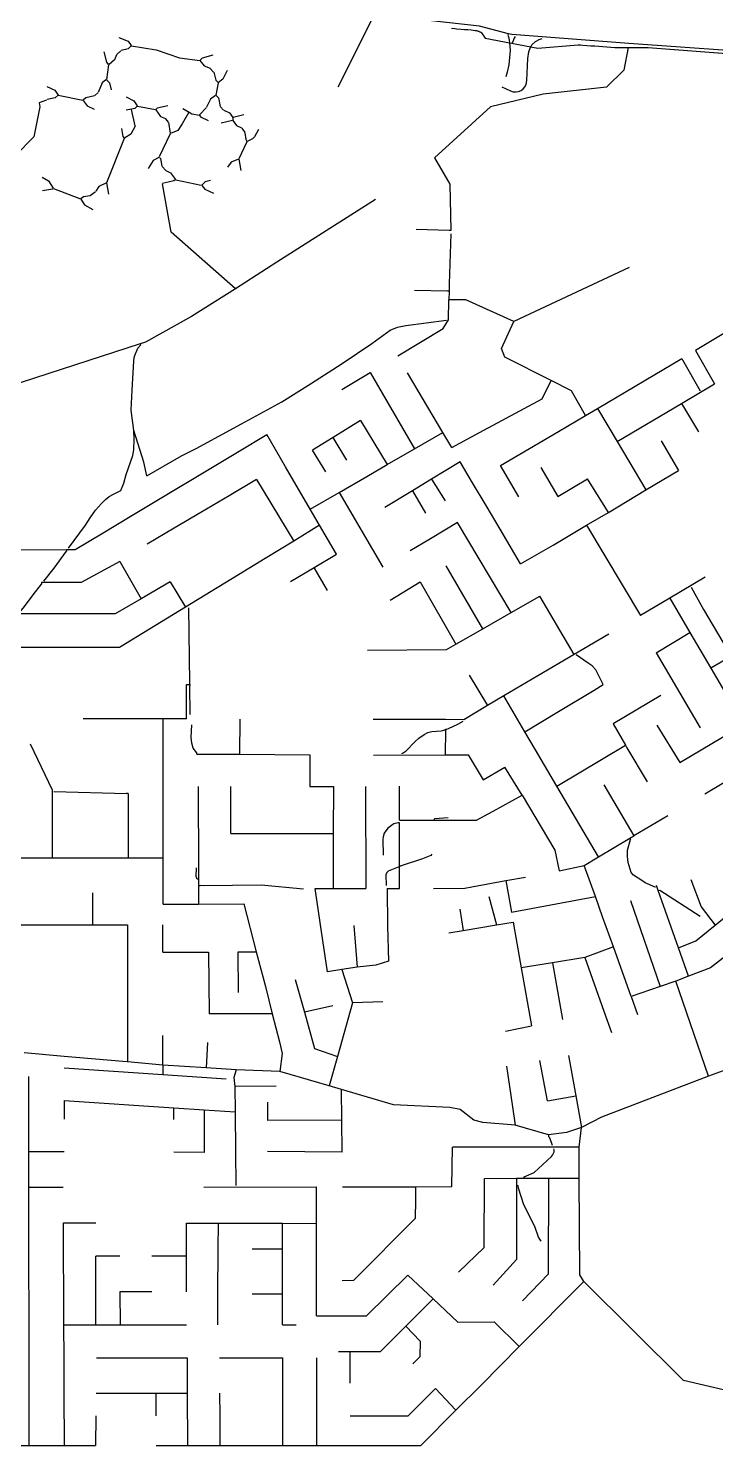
# Model space of a CAD drawing. Header units: metres. Extents: x 432891 to 477890, y 2556094 to 2581523.
# Drawn here: x 443923 to 445733, y 2563972 to 2567705 of the extents above; entities that cross this region are included whole.
import ezdxf

# ---------------------------------------------------------------- set-up
doc = ezdxf.new("R2010")
doc.units = ezdxf.units.M
for name, color, linetype in [('W10_MAIN_PIPE', 1, 'Continuous'), ('W10_PIPE_DN200', 8, 'Continuous'), ('W10_PIPE_DN250_400', 3, 'Continuous'), ('W10_PIPE_DN500_800', 30, 'Continuous')]:
    doc.layers.add(name, color=color, linetype=linetype)

msp = doc.modelspace()

# ---------------------------------------------------------------- linework, layer by layer
at = {"layer": 'W10_MAIN_PIPE'}
msp.add_lwpolyline([(445037.5, 2567704.9), (445046, 2567704.2), (445050.8, 2567703.8), (445063, 2567702.7), (445071.6, 2567702), (445080.1, 2567701.3), (445089.2, 2567700.5), (445099.6, 2567699.4), (445100.8, 2567699.2), (445101.9, 2567699), (445103.3, 2567698.7), (445104.7, 2567698.4), (445106, 2567698.1), (445107.6, 2567697.7), (445108.5, 2567697.4), (445109.7, 2567697), (445110.7, 2567696.5), (445112.5, 2567695.7), (445112.8, 2567695.6), (445113.8, 2567695), (445114.7, 2567694.4), (445116.4, 2567693.2), (445126.4, 2567679.3), (445265.1, 2567652.6), (445371.4, 2567661.7), (445377.4, 2567661.2), (445383, 2567660.8), (445393.6, 2567659.9), (445404.3, 2567659.1), (445414.9, 2567658.3), (445425.5, 2567657.6), (445436.1, 2567656.8), (445446.7, 2567656.1), (445457.4, 2567655.4), (445467.9, 2567654.7), (445478.5, 2567654), (445555.3, 2567654.5), (446003.6, 2567620.3)], dxfattribs=at)
at = {"layer": 'W10_PIPE_DN200'}
for points in [[(444825.9, 2567724.5), (444737.9, 2567550.2)], [(444161.5, 2567681), (444185.5, 2567671), (444193.5, 2567660)], [(445187.2, 2567690.6), (445186.2, 2567686.7)], [(445186.2, 2567686.7), (445187.8, 2567682.7), (445189.7, 2567673.4), (445190.3, 2567667)], [(445205.5, 2567683.6), (445202.8, 2567679.3), (445197.8, 2567667.9), (445197.2, 2567665.7)], [(445246.5, 2567656.2), (445249.4, 2567661), (445258.5, 2567669.9), (445267.9, 2567675.8), (445276.3, 2567678.3)], [(444121.5, 2567643), (444128.5, 2567616), (444133.5, 2567610)], [(444156.2, 2567635.6), (444166.7, 2567645.3)], [(444193.5, 2567659), (444185.5, 2567651), (444167.5, 2567646)], [(444194.5, 2567659), (444259.5, 2567648), (444321.5, 2567627), (444374.5, 2567620)], [(445502.7, 2567654.2), (445491.5, 2567594.3), (445445.4, 2567549.9), (445279.1, 2567531.2), (445140.1, 2567498.5)], [(445170.2, 2567550.7), (445192.6, 2567539.9), (445199.6, 2567537.8), (445207.6, 2567537.4), (445214, 2567538.4), (445220.5, 2567541.3), (445226.1, 2567545.6), (445231.4, 2567551.4), (445234.5, 2567557.9), (445236, 2567567), (445238.9, 2567625.2), (445241.2, 2567643.1), (445244.5, 2567652.8), (445246.5, 2567656.2)], [(445192, 2567647.3), (445188.4, 2567608.8), (445184.4, 2567589.4), (445180.7, 2567577.3)], [(445190.3, 2567667), (445197.2, 2567665.7)], [(445190.3, 2567667), (445192, 2567647.3)], [(445246.5, 2567656.2), (445265.1, 2567652.6), (445371.4, 2567661.7), (445377.4, 2567661.2), (445383, 2567660.8), (445393.6, 2567659.9), (445404.3, 2567659.1), (445414.9, 2567658.3), (445425.5, 2567657.6), (445436.1, 2567656.8), (445446.7, 2567656.1), (445457.4, 2567655.4), (445467.9, 2567654.7), (445478.5, 2567654), (445502.7, 2567654.2)], [(445502.7, 2567654.2), (445555.3, 2567654.5), (445899.9, 2567628.2)], [(444134.5, 2567609), (444128.5, 2567570)], [(444155.5, 2567635), (444149.5, 2567622), (444135.5, 2567610)], [(444408.5, 2567634), (444380.5, 2567626), (444374.5, 2567620)], [(444374.5, 2567620), (444386.5, 2567606), (444401.5, 2567600)], [(444127.5, 2567569), (444117.5, 2567561), (444106.5, 2567536)], [(444128.5, 2567569), (444136.5, 2567561), (444141.5, 2567543)], [(444410.8, 2567589.7), (444402.1, 2567599.2)], [(444411.5, 2567589), (444416.5, 2567568), (444422.5, 2567562)], [(444446.5, 2567594), (444435.5, 2567571), (444423.5, 2567562)], [(443971.5, 2567552), (443992.5, 2567542), (444001.5, 2567529)], [(444001.5, 2567529), (443993.5, 2567522), (443972.5, 2567517)], [(444001.5, 2567529), (444066.5, 2567516)], [(444097.5, 2567527), (444074.5, 2567522), (444067.5, 2567516)], [(444098.1, 2567527.7), (444105.7, 2567535.3)], [(444415.5, 2567528), (444402.5, 2567518), (444392.5, 2567497)], [(444422.5, 2567561), (444416.5, 2567529)], [(444417.5, 2567528), (444423.5, 2567522), (444428.5, 2567499)], [(443951.5, 2567509), (443953.5, 2567498), (443937.5, 2567419), (443889.5, 2567370)], [(443952.4, 2567509.3), (443971.5, 2567516.6)], [(444067.5, 2567515), (444077.5, 2567501), (444096.5, 2567492)], [(444180.5, 2567524), (444200.5, 2567514), (444209.5, 2567501)], [(444194.7, 2567492.1), (444180.5, 2567489)], [(444209.5, 2567500), (444203.5, 2567494), (444194.7, 2567492.1)], [(444204.3, 2567447.9), (444194.9, 2567491.1)], [(444210.5, 2567500), (444257.5, 2567491)], [(444290.5, 2567501), (444262.5, 2567495), (444258.5, 2567491)], [(444258.5, 2567490), (444271.5, 2567473), (444284.5, 2567467)], [(444329.5, 2567494), (444346.5, 2567484)], [(444374.1, 2567476.7), (444391.8, 2567496.2)], [(444436.8, 2567489.7), (444429.1, 2567498.2)], [(445140.1, 2567498.5), (444992.6, 2567363.7)], [(444291.9, 2567457.8), (444285.1, 2567466.2)], [(444292.5, 2567457), (444296.5, 2567429)], [(444328.5, 2567453), (444316.5, 2567436), (444297.5, 2567428)], [(444328.9, 2567453.8), (444346, 2567483.1)], [(444346.5, 2567484), (444353.5, 2567480), (444373.5, 2567476)], [(444373.5, 2567476), (444376.5, 2567472), (444396.5, 2567462)], [(444460.5, 2567462), (444430.5, 2567455)], [(444437.5, 2567489), (444452.5, 2567482), (444461.5, 2567470)], [(444461.5, 2567469), (444461.5, 2567463)], [(444461.5, 2567462), (444471.5, 2567449), (444484.5, 2567443)], [(444490.5, 2567477), (444462.5, 2567470)], [(444175.5, 2567415), (444128.5, 2567298)], [(444168.5, 2567441), (444171.5, 2567420), (444175.5, 2567416)], [(444204.5, 2567447), (444192.5, 2567426), (444176.5, 2567416)], [(444296.5, 2567427), (444267.5, 2567366)], [(444485.1, 2567442.2), (444492.9, 2567430.8)], [(444493.5, 2567430), (444495.5, 2567412), (444498.5, 2567407)], [(444529.5, 2567438), (444518.5, 2567419), (444513.5, 2567414), (444499.5, 2567407)], [(444498.5, 2567406), (444477.5, 2567361)], [(444266.5, 2567365), (444251.5, 2567357), (444238.5, 2567336)], [(444268.5, 2567365), (444271.5, 2567362), (444274.5, 2567342)], [(444284.8, 2567330.7), (444275.1, 2567341.2)], [(444476.5, 2567360), (444457.5, 2567352), (444447.5, 2567339)], [(444477.5, 2567360), (444482.5, 2567330)], [(444992.6, 2567363.7), (445033.2, 2567294.4)], [(443959.5, 2567313), (443976.5, 2567303), (443988.5, 2567284)], [(444309.5, 2567306), (444306.5, 2567303), (444276.5, 2567296)], [(444285.5, 2567330), (444297.5, 2567324), (444310.5, 2567307)], [(444311.5, 2567306), (444378.5, 2567292)], [(444402.5, 2567304), (444388.5, 2567301), (444379.5, 2567292)], [(443988.5, 2567283), (443986.5, 2567281), (443960.5, 2567277)], [(443989.5, 2567283), (444060.5, 2567256)], [(444086.2, 2567264.6), (444099.7, 2567275.3)], [(444128.5, 2567298), (444108.5, 2567288), (444100.5, 2567276)], [(444128.5, 2567298), (444134.5, 2567268)], [(444299, 2567167.8), (444276.6, 2567295)], [(444379.5, 2567291), (444387.5, 2567281), (444410.5, 2567271)], [(445033.2, 2567294.4), (445035.5, 2567172.8)], [(444085.5, 2567264), (444068.5, 2567261), (444061.5, 2567256)], [(444061.5, 2567255), (444070.5, 2567240), (444092.5, 2567228)], [(444837.2, 2567253.9), (444577.4, 2567088.6)], [(444468.2, 2567019), (444299, 2567167.8)], [(445031.5, 2567172.7), (444944, 2567174.7)], [(445035.5, 2567172.8), (445031.5, 2567172.7)], [(445035.3, 2567164), (445031.7, 2567032.2)], [(444577.4, 2567088.6), (444468.2, 2567019)], [(445505.1, 2567075.3), (445201.2, 2566933.1)], [(444468.2, 2567019), (444352.5, 2566945.5)], [(445027.3, 2567012.4), (444939.9, 2567014.4)], [(445031.3, 2567012.3), (445027.3, 2567012.4)], [(445031.3, 2567012.3), (445030.8, 2566990)], [(445031.7, 2567032.2), (445031.3, 2567012.3)], [(445029.8, 2566936.8), (445030.8, 2566990)], [(445201.2, 2566933.1), (445075.4, 2566989.7), (445030.8, 2566990)], [(444352.5, 2566945.5), (444231.7, 2566878.6)], [(444235.4, 2566526.6), (444326.7, 2566578.8), (444365.1, 2566597.9), (444484.8, 2566662.9), (444590.3, 2566721.3), (444666, 2566768.6), (444749.4, 2566822.5), (444827.7, 2566874.9), (444876, 2566910.2), (444895.5, 2566918.1), (444916.8, 2566922), (445024.6, 2566936.1)], [(444896.2, 2566842), (445015.3, 2566914.2), (445029.8, 2566936.8)], [(445169.1, 2566861.3), (445201.2, 2566933.1)], [(445767.7, 2566908.7), (445679.7, 2566856.4)], [(444217.2, 2566873.9), (443003.3, 2566479.6), (442899.1, 2566415.2), (442651.3, 2566198.2)], [(444200.8, 2566645.4), (444194.1, 2566699.7), (444196.2, 2566752.2), (444200.7, 2566828.4), (444201.8, 2566837.9), (444203.1, 2566843.6), (444211.6, 2566862.1), (444218.5, 2566870.1)], [(444231.7, 2566878.6), (444217.2, 2566873.9)], [(444217.2, 2566873.9), (444218.5, 2566870.1)], [(445300.1, 2566777.3), (445177.9, 2566838.6), (445169.1, 2566861.3)], [(445679.7, 2566856.4), (445730.3, 2566768.2)], [(445422.2, 2566703.7), (445643.9, 2566835.2)], [(445643.9, 2566835.2), (445646, 2566831.7)], [(445646, 2566831.7), (445692.6, 2566750.5)], [(444748.6, 2566753.4), (444823.2, 2566798.2)], [(444823.2, 2566798.2), (444940.1, 2566597.6)], [(445014.5, 2566640.7), (444921.8, 2566797.2)], [(445111.1, 2566640.4), (445276, 2566729.5), (445300.1, 2566777.3)], [(445390.5, 2566685), (445353.7, 2566750.4), (445300.1, 2566777.3)], [(445643.1, 2566716.6), (445730.3, 2566768.2)], [(445474, 2566616.5), (445643.1, 2566716.6)], [(445643.1, 2566716.6), (445688.1, 2566642.6)], [(444797.9, 2566671.7), (444725.4, 2566626.9)], [(444797.9, 2566671.7), (444867.9, 2566555.8)], [(445318.9, 2566643), (445390.5, 2566685)], [(444166.9, 2566488), (444174.9, 2566507.1), (444180.4, 2566529.5), (444197.9, 2566579.8), (444200.8, 2566594.6), (444202.1, 2566622.9), (444200.8, 2566645.4)], [(444235.4, 2566526.6), (444226.9, 2566562.3), (444200.8, 2566645.4)], [(444478.5, 2566591.4), (444550.9, 2566634.8)], [(444600.5, 2566549.6), (444550.9, 2566634.8)], [(444940.1, 2566597.6), (445014.5, 2566640.7)], [(445038.1, 2566600.9), (445014.5, 2566640.7)], [(445038.1, 2566600.9), (445111.1, 2566640.4)], [(445166.9, 2566553.2), (445318.9, 2566643)], [(444725.4, 2566626.9), (444671.8, 2566593.7)], [(444706.3, 2566537.2), (444671.8, 2566593.7)], [(444762.2, 2566567.7), (444725.4, 2566626.9)], [(444867.9, 2566555.8), (444940.1, 2566597.6)], [(445589.8, 2566618.9), (445635.2, 2566540.4)], [(444191.6, 2566419.2), (444478.5, 2566591.4)], [(445060.3, 2566563.4), (444985, 2566517.7)], [(445093, 2566508.2), (445060.3, 2566563.4)], [(444665.3, 2566438.5), (444600.5, 2566549.6)], [(444741.2, 2566482.4), (444814.5, 2566524.9)], [(444814.5, 2566524.9), (444867.9, 2566555.8)], [(445214.7, 2566471.4), (445166.9, 2566553.2)], [(445272.6, 2566548.2), (445317.8, 2566471.8)], [(445317.8, 2566471.8), (445395.7, 2566518.8)], [(445450.6, 2566430.2), (445395.7, 2566518.8)], [(445549.4, 2566489.8), (445635.2, 2566540.4)], [(444029.2, 2566335.9), (444073.3, 2566396.8), (444085.9, 2566415.5), (444099.6, 2566436), (444115.5, 2566453.5), (444126.4, 2566464.1), (444136, 2566472), (444146.9, 2566478.3), (444166.9, 2566488)], [(444523.7, 2566516.7), (444451.5, 2566474)], [(444523.7, 2566516.7), (444621.9, 2566354.5)], [(444665.3, 2566438.5), (444741.2, 2566482.4)], [(444741.2, 2566482.4), (444856.2, 2566285.4)], [(444934.6, 2566487.1), (444862.2, 2566443.2)], [(444985, 2566517.7), (444934.6, 2566487.1)], [(444934.6, 2566487.1), (444968.7, 2566427.6)], [(444985, 2566517.7), (445021.1, 2566460.7)], [(445128.7, 2566448.1), (445093, 2566508.2)], [(444451.5, 2566474), (444377.4, 2566430.1)], [(445168, 2566381.4), (445128.7, 2566448.1)], [(444120.4, 2566376.5), (444191.6, 2566419.2)], [(444377.4, 2566430.1), (444306.7, 2566388.3)], [(444690, 2566396.1), (444665.3, 2566438.5)], [(444023.3, 2566331.9), (444046.1, 2566331.9), (444120.4, 2566376.5)], [(444306.7, 2566388.3), (444236, 2566346.5)], [(444690, 2566396.1), (444621.9, 2566354.5)], [(444734.6, 2566319.7), (444690, 2566396.1)], [(445053.5, 2566403.1), (444982.1, 2566360.5)], [(445194.6, 2566166.2), (445053.5, 2566403.1)], [(445219, 2566294.7), (445168, 2566381.4)], [(445305, 2566343.9), (445393.4, 2566396.3)], [(444621.9, 2566354.5), (444546.7, 2566308.6)], [(444982.1, 2566360.5), (444929, 2566328.8)], [(445219, 2566294.7), (445305, 2566343.9)], [(443494.1, 2566331.5), (444023.3, 2566331.9)], [(444164, 2566300.3), (444062.3, 2566245.1), (443957.8, 2566245.1)], [(443964.1, 2566249.1), (443991, 2566283.3), (444023.3, 2566327.9)], [(444023.3, 2566331.9), (444023.3, 2566327.9)], [(444164, 2566300.3), (444220, 2566202.8)], [(444546.7, 2566308.6), (444476.1, 2566265.5)], [(444675.7, 2566285.1), (444734.6, 2566319.7)], [(444476.1, 2566265.5), (444404.1, 2566221.5)], [(444613.3, 2566248.4), (444675.7, 2566285.1)], [(444710.9, 2566224.4), (444675.7, 2566285.1)], [(445120.1, 2566123.6), (445023.4, 2566289.5)], [(445705.4, 2566259.1), (445612.3, 2566204.5)], [(443900.9, 2566167), (443913.3, 2566182.4), (443935.5, 2566212.8), (443957.8, 2566241.1)], [(443957.8, 2566245.1), (443957.8, 2566241.1)], [(444296.7, 2566247), (444220, 2566202.8)], [(444296.7, 2566247), (444337.2, 2566180.7)], [(444404.1, 2566221.5), (444337.2, 2566180.7)], [(444876.1, 2566199), (444955.1, 2566247.5)], [(444955.1, 2566247.5), (445048.7, 2566082.8)], [(445668.7, 2566232.9), (445700.7, 2566174.3), (445752, 2566087.9), (445772.8, 2566055.1)], [(444220, 2566202.8), (444151.3, 2566163.2), (443894.7, 2566163)], [(445194.6, 2566166.2), (445269.7, 2566209.1)], [(445313.6, 2566134.8), (445269.7, 2566209.1)], [(444337.2, 2566180.7), (444163.4, 2566074.6), (443843.8, 2566074.6)], [(444348.3, 2565981.2), (444345.7, 2566178.6)], [(445120.1, 2566123.6), (445194.6, 2566166.2)], [(445048.7, 2566082.8), (445120.1, 2566123.6)], [(445360.1, 2566056.1), (445313.6, 2566134.8)], [(445451.9, 2566109.5), (445360.1, 2566056.1)], [(445576.1, 2566060), (445665.5, 2566113.7)], [(444816.1, 2566067.3), (445024.2, 2566068.7), (445048.7, 2566082.8)], [(445360.1, 2566056.1), (445264.5, 2565999.9)], [(445434.9, 2565979.9), (445423, 2566005.3), (445417.5, 2566015.5), (445407.9, 2566026.1), (445397.3, 2566032.7), (445366.2, 2566055.1)], [(445576.1, 2566060), (445692.1, 2565863)], [(445774.8, 2566051.7), (445720.6, 2566020)], [(445083.7, 2566001.7), (445132.7, 2565921.7)], [(445264.5, 2565999.9), (445175.1, 2565947)], [(444339.4, 2565886.2), (444339.6, 2565977.2)], [(444339.6, 2565977.2), (444348.3, 2565977.2)], [(444348.3, 2565977.2), (444348.3, 2565981.2)], [(444348.4, 2565977.2), (444348.4, 2565973.3)], [(444349.4, 2565898.1), (444348.4, 2565973.3)], [(445319.1, 2565905.7), (445413, 2565962.1)], [(445413, 2565962.1), (445437, 2565976.5)], [(445437, 2565976.5), (445434.9, 2565979.9)], [(445132.7, 2565921.7), (445069.7, 2565884.2), (445021.7, 2565884.3)], [(445175.1, 2565947), (445132.7, 2565921.7)], [(445230.7, 2565852.6), (445175.1, 2565947)], [(445588.5, 2565947.9), (445463, 2565872.8)], [(444185.9, 2565886.4), (444067.4, 2565886.4)], [(444277.9, 2565886.4), (444185.9, 2565886.4)], [(444277.8, 2565793.5), (444277.9, 2565886.4)], [(444339.4, 2565886.2), (444277.9, 2565886.4)], [(444480, 2565793.1), (444480.6, 2565885.8)], [(445021.7, 2565884.3), (444830.8, 2565884.9)], [(445230.7, 2565852.6), (445319.1, 2565905.7)], [(444366.5, 2565797.3), (444357.5, 2565809.2), (444353.5, 2565821.9), (444351.9, 2565837.2), (444353.7, 2565870.3)], [(444906.8, 2565795.1), (444910.3, 2565796.8), (444917.9, 2565802.1), (444941.6, 2565827.1), (444951.2, 2565835.3), (444965.1, 2565845.5), (444974.7, 2565850.2), (444985.9, 2565852.9), (445010.6, 2565854.8), (445017.5, 2565856.4)], [(445021.5, 2565856.3), (445017.5, 2565856.4)], [(445021.5, 2565856.3), (445021, 2565791.7)], [(445021.5, 2565858.9), (445021.5, 2565856.3)], [(445021.5, 2565858.9), (445025.5, 2565858.9)], [(445025.5, 2565858.9), (445029.4, 2565860.7), (445054.5, 2565872.6), (445067.8, 2565880.2)], [(445258.7, 2565805.1), (445230.7, 2565852.6)], [(445463, 2565872.8), (445495.3, 2565817)], [(445578.4, 2565869.4), (445638.7, 2565771.2)], [(445638.7, 2565771.2), (445807.5, 2565871.9)], [(443928.2, 2565820.6), (443986.1, 2565699.6), (443986, 2565610)], [(445315.3, 2565709), (445495.3, 2565817)], [(445495.3, 2565817), (445499.1, 2565810.4)], [(445499.1, 2565810.4), (445553.2, 2565720.2)], [(444277.9, 2565708.1), (444277.8, 2565793.5)], [(444366.5, 2565793.3), (444366.5, 2565797.3)], [(444366.5, 2565793.3), (444480, 2565793.1)], [(444480, 2565793.1), (444664.4, 2565791.8)], [(444664.4, 2565791.8), (444664.4, 2565708.5)], [(444831.9, 2565790.7), (445021, 2565791.7)], [(445021, 2565791.7), (445081.4, 2565792)], [(445081.4, 2565792), (445120.8, 2565726.2)], [(445315.3, 2565709), (445258.7, 2565805.1)], [(445120.8, 2565726.2), (445178, 2565759)], [(445223.5, 2565685.6), (445178, 2565759)], [(445800.4, 2565744.7), (445704.3, 2565687.8)], [(444278.2, 2565520.7), (444277.9, 2565708.1)], [(444370.7, 2565708.2), (444371.1, 2565487.8)], [(444456.3, 2565584.7), (444456.3, 2565708.3)], [(444664.4, 2565708.5), (444726.3, 2565708.5)], [(444726.3, 2565708.5), (444726.2, 2565584.7)], [(444811.3, 2565708.6), (444811.9, 2565439.3)], [(444900.8, 2565619.3), (444900.8, 2565708.7)], [(445424.7, 2565523.4), (445315.3, 2565709)], [(445438.5, 2565713), (445517.7, 2565578.2)], [(443990.1, 2565694.7), (443991.2, 2565695), (444181.9, 2565690.2)], [(444185.9, 2565690.2), (444181.9, 2565690.2)], [(444185.9, 2565690.2), (444185.9, 2565610)], [(445147.2, 2565643.5), (445223.5, 2565685.6)], [(445223.5, 2565685.6), (445309.4, 2565540.6), (445321.4, 2565486.3)], [(445028.7, 2565626.1), (444993.1, 2565623.3)], [(444993.1, 2565619.3), (444993.1, 2565623.3)], [(445071.9, 2565619.3), (445103.2, 2565619.3), (445147.2, 2565643.5)], [(445606.8, 2565630.7), (445517.7, 2565578.2)], [(443986, 2565610), (443985.9, 2565520.7)], [(444185.9, 2565610), (444185.9, 2565520.7)], [(444896.7, 2565612.4), (444885.8, 2565609.8), (444869.6, 2565598.2), (444859.7, 2565585.3), (444857.4, 2565575.4), (444856.7, 2565568.8), (444857.7, 2565527.1)], [(444900.7, 2565612.4), (444896.7, 2565612.4)], [(444900.7, 2565499.1), (444900.7, 2565612.4)], [(444900.8, 2565619.3), (444989.9, 2565619.3)], [(444989.9, 2565619.3), (444993.1, 2565619.3)], [(444993.1, 2565619.3), (445071.9, 2565619.3)], [(444456.3, 2565584.7), (444726.2, 2565584.7)], [(444726.2, 2565584.7), (444726, 2565439.2)], [(445424.7, 2565523.4), (445506.9, 2565571.9)], [(445574.9, 2565442.7), (445573.9, 2565443.4), (445547.2, 2565454.7), (445538.6, 2565460.8), (445516.8, 2565475), (445510.5, 2565481.5), (445505.1, 2565499.7), (445503.1, 2565507.8), (445501, 2565524.3), (445501.4, 2565540.9), (445509, 2565568.5)], [(445506.9, 2565571.9), (445517.7, 2565578.2)], [(445506.9, 2565571.9), (445509, 2565568.5)], [(443885.4, 2565520.7), (443985.9, 2565520.7)], [(443985.9, 2565520.7), (444093, 2565520.7)], [(444093, 2565520.7), (444185.9, 2565520.7)], [(444185.9, 2565520.7), (444278.2, 2565520.7)], [(444277.7, 2565398.4), (444278.2, 2565520.7)], [(444985.9, 2565530.2), (444982.7, 2565526.8), (444961.5, 2565518.1), (444904.7, 2565499.1)], [(445387, 2565500.6), (445424.7, 2565523.4)], [(444367.2, 2565464.3), (444365.2, 2565471.6), (444365.5, 2565494)], [(444371.1, 2565487.8), (444371.2, 2565464.3)], [(444896.6, 2565496.1), (444870.6, 2565485.1), (444867.1, 2565481.9), (444864.1, 2565475.4), (444865.7, 2565447.1)], [(444900.6, 2565496), (444896.6, 2565496.1)], [(444900.6, 2565496), (444900.7, 2565499.1)], [(444900.6, 2565439.3), (444900.6, 2565496)], [(444900.7, 2565499.1), (444904.7, 2565499.1)], [(445321.4, 2565486.3), (445387, 2565500.6)], [(444371.2, 2565464.3), (444367.2, 2565464.3)], [(444371.2, 2565464.3), (444371.2, 2565447.8)], [(444371.2, 2565447.8), (444371.3, 2565398.7)], [(444371.2, 2565447.8), (444375.2, 2565447.8)], [(444647.9, 2565437.9), (444535.8, 2565448.2), (444385, 2565446.6), (444375.2, 2565447.8)], [(444692.8, 2565344), (444678.5, 2565439.2)], [(444678.5, 2565439.2), (444726, 2565439.2)], [(444726, 2565439.2), (444811.9, 2565439.3)], [(444868.2, 2565439.3), (444868.6, 2565340.9)], [(444868.2, 2565439.3), (444900.6, 2565439.3)], [(444989.9, 2565439.4), (445072.7, 2565440.2)], [(445072.7, 2565440.2), (445091.3, 2565443.7)], [(445091.3, 2565443.7), (445180.9, 2565460.3)], [(445180.9, 2565460.3), (445232.1, 2565469.8)], [(445180.9, 2565460.3), (445195.4, 2565377.3)], [(445582.1, 2565434.3), (445577.5, 2565447.4)], [(445667.7, 2565463.6), (445694.6, 2565391.7)], [(444093, 2565343.8), (444093, 2565428)], [(444371.3, 2565398.7), (444490.1, 2565399.1)], [(444490.1, 2565399.1), (444523.4, 2565273)], [(445136.2, 2565418.3), (445155.6, 2565343.6)], [(445195.4, 2565377.3), (445416.5, 2565418.2)], [(445508.5, 2565408), (445587.3, 2565181.8)], [(445582.1, 2565434.3), (445585.9, 2565435.6)], [(445635.2, 2565283.3), (445582.1, 2565434.3)], [(445585.9, 2565435.6), (445692.4, 2565366.6)], [(444277.7, 2565398.4), (444371.3, 2565398.7)], [(445059, 2565385.2), (445068.3, 2565329.3)], [(445694.6, 2565391.7), (445731.9, 2565343.1)], [(445926, 2565391.2), (445719.4, 2565230.3)], [(443885.8, 2565344), (444093, 2565343.8)], [(444093, 2565343.8), (444184.3, 2565343.7)], [(444184.3, 2565343.7), (444184.3, 2565251.9)], [(444277.5, 2565271.6), (444277.6, 2565343.6)], [(444711.3, 2565220.2), (444692.8, 2565344)], [(444779.9, 2565342.5), (444789.3, 2565232.7)], [(444868.6, 2565340.9), (444871.2, 2565248.4)], [(445030.3, 2565323.1), (445068.3, 2565329.3)], [(445068.3, 2565329.3), (445155.6, 2565343.6)], [(445155.6, 2565343.6), (445200, 2565350.8)], [(445200, 2565350.8), (445207.1, 2565310.3)], [(445207.1, 2565310.3), (445221.1, 2565230.5)], [(444184.3, 2565251.9), (444184.3, 2565168.2)], [(444277.5, 2565271.6), (444397.8, 2565272.3)], [(444397.8, 2565272.3), (444399, 2565109.6)], [(444475.4, 2565272.8), (444523.4, 2565273)], [(444476.3, 2565165.7), (444475.4, 2565272.8)], [(444523.4, 2565273), (444547.5, 2565181.6)], [(445388.3, 2565258), (445303.2, 2565244)], [(445464, 2565285.8), (445388.3, 2565258)], [(445388.3, 2565258), (445439, 2565116.9)], [(444749, 2565226.3), (444711.3, 2565220.2)], [(444789.3, 2565232.7), (444749, 2565226.3)], [(444749, 2565226.3), (444776.3, 2565138.4)], [(444871.2, 2565248.4), (444838.5, 2565237.9), (444789.3, 2565232.7)], [(445303.2, 2565244), (445221.1, 2565230.5)], [(445221.1, 2565230.5), (445247.8, 2565078.1)], [(445303.2, 2565244), (445329.8, 2565094.7)], [(445719.4, 2565230.3), (445661.8, 2565208.5)], [(444547.5, 2565181.6), (444565.5, 2565109.9)], [(444626, 2565200.1), (444650, 2565113.7)], [(444184.3, 2565168.2), (444184.3, 2565085)], [(444776.3, 2565138.4), (444737.2, 2564997.4)], [(444856.3, 2565140.8), (444776.3, 2565138.4)], [(445510.7, 2565155.6), (445527.3, 2565107.4)], [(444475.8, 2565109.7), (444399, 2565109.6)], [(444565.5, 2565109.9), (444475.8, 2565109.7)], [(444565.5, 2565109.9), (444584.1, 2565035.6)], [(444724.9, 2565130.6), (444650, 2565113.7)], [(444650, 2565113.7), (444676.6, 2565017.9), (444737.2, 2564997.4)], [(445439, 2565116.9), (445459.2, 2565060.6)], [(444184.3, 2565085), (444184.3, 2564982.9)], [(445179.4, 2565064.2), (445247.8, 2565078.1)], [(444276.9, 2564974.7), (444277, 2565052.9)], [(444394.8, 2565034.4), (444391.1, 2564967.2)], [(444584.1, 2565035.6), (444591.7, 2565005.2), (444585.7, 2564957.9)], [(444017.2, 2564997.6), (443911.9, 2565006.8)], [(444171.9, 2564984), (444017.2, 2564997.6)], [(444737.2, 2564997.4), (444715.7, 2564919.9)], [(445345.5, 2564999.5), (445364.7, 2564893.9)], [(446007, 2565016), (445859, 2564998.1), (445714.6, 2564945.5)], [(444276.8, 2564949.2), (444017.2, 2564966.8)], [(444184.3, 2564982.9), (444171.9, 2564984)], [(444276.9, 2564974.7), (444184.3, 2564982.9)], [(444276.9, 2564974.7), (444276.8, 2564949.2)], [(444391.1, 2564967.2), (444276.9, 2564974.7)], [(444470.2, 2564962), (444391.1, 2564967.2)], [(444470.2, 2564962), (444464.5, 2564941.9), (444466.7, 2564918)], [(444585.7, 2564957.9), (444470.2, 2564962)], [(445182.4, 2564971.6), (445198.1, 2564864.5)], [(445290, 2564880.7), (445270.2, 2564986.6)], [(443923.5, 2564944.1), (443923.6, 2564746.2)], [(444444.2, 2564937.8), (444276.8, 2564949.2)], [(444575.9, 2564919.1), (444466.7, 2564918)], [(444466.7, 2564918), (444467.4, 2564851.5)], [(444017.4, 2564881.2), (444305.8, 2564862.2)], [(444017.4, 2564881.2), (444017.5, 2564832.5)], [(444553.5, 2564828.3), (444553.6, 2564877.1)], [(444748.8, 2564829.3), (444747.9, 2564910.4)], [(445290, 2564880.7), (445364.7, 2564893.9)], [(445364.7, 2564893.9), (445379.9, 2564810.1)], [(444305.8, 2564862.2), (444386.1, 2564856.9)], [(444305.9, 2564831), (444305.8, 2564862.2)], [(444386.1, 2564856.9), (444385.8, 2564744.7)], [(444386.1, 2564856.9), (444467.4, 2564851.5)], [(444467.4, 2564851.5), (444468.5, 2564747.2)], [(445198.1, 2564864.5), (445205.1, 2564816.6)], [(444748.8, 2564829.3), (444553.5, 2564828.3)], [(444749.7, 2564745.4), (444748.8, 2564829.3)], [(445292.5, 2564790.7), (445293, 2564786.8)], [(445303.8, 2564762.4), (445296.4, 2564783.3), (445293, 2564786.8)], [(443923.6, 2564746.2), (443923.7, 2564652.9)], [(444017.7, 2564745.9), (443923.6, 2564746.2)], [(444385.8, 2564744.7), (444306.3, 2564745)], [(444468.5, 2564747.2), (444469.4, 2564657.3)], [(444749.7, 2564745.4), (444553.3, 2564746.7)], [(445037.9, 2564654.4), (445039.7, 2564758.8)], [(445124.5, 2564758.7), (445039.7, 2564758.8)], [(445373.7, 2564758.3), (445124.5, 2564758.7)], [(445228.8, 2564680.4), (445255.4, 2564691.4), (445300.8, 2564734.2), (445303.7, 2564737.7), (445307.4, 2564745.7), (445308.2, 2564750.1), (445306.7, 2564754.4)], [(443923.7, 2564652.9), (444014.9, 2564653)], [(443923.7, 2564652.9), (443923.9, 2564112.2)], [(444385.5, 2564653.5), (444681.9, 2564653.9)], [(444682, 2564557.8), (444681.9, 2564653.9)], [(444750.7, 2564654), (444858.3, 2564654.1)], [(444858.3, 2564654.1), (444942.8, 2564654.2)], [(444942.8, 2564654.2), (445037.9, 2564654.4)], [(444942.8, 2564654.2), (444942.9, 2564594.9)], [(445056.3, 2564429.1), (445123.1, 2564494.6), (445124.1, 2564676.3)], [(445124.1, 2564676.3), (445208.6, 2564676.4)], [(445208.6, 2564657.8), (445208.6, 2564462.6), (445147.6, 2564395.4)], [(445208.6, 2564676.4), (445228.8, 2564676.4)], [(445208.6, 2564676.4), (445208.6, 2564657.8)], [(445208.6, 2564657.8), (445212.6, 2564657.8)], [(445273.3, 2564510.5), (445266.2, 2564521.8), (445256.7, 2564549.8), (445227.6, 2564606.4), (445213.9, 2564650.6), (445212.6, 2564657.8)], [(445224.1, 2564353.8), (445293.1, 2564424.6), (445294.1, 2564676.5)], [(445228.8, 2564676.4), (445228.8, 2564680.4)], [(445228.8, 2564676.4), (445294.1, 2564676.5)], [(445294.1, 2564676.5), (445374.1, 2564676.6)], [(444749.2, 2564407.6), (444780.6, 2564407.9), (444942.9, 2564571.5), (444942.9, 2564594.9)], [(444016.8, 2564290.8), (444015.4, 2564559)], [(444015.4, 2564559), (444100.9, 2564558.9)], [(444339.3, 2564558.5), (444423.5, 2564558.3)], [(444339.3, 2564471.3), (444339.3, 2564558.5)], [(444423.1, 2564490), (444423.5, 2564558.3)], [(444423.5, 2564558.3), (444592.6, 2564558)], [(444592.5, 2564490), (444592.6, 2564558)], [(444592.6, 2564558), (444682, 2564557.8)], [(444682.1, 2564488.2), (444682, 2564557.8)], [(444100.9, 2564290.8), (444100.9, 2564471.3)], [(444163.8, 2564471.3), (444100.9, 2564471.3)], [(444339.3, 2564471.3), (444248.1, 2564471.3)], [(444339.3, 2564377.2), (444339.3, 2564471.3)], [(444422.2, 2564371), (444423.1, 2564490)], [(444592.5, 2564490), (444512.9, 2564490)], [(444592.3, 2564371), (444592.5, 2564490)], [(444682.3, 2564313.8), (444682.1, 2564488.2)], [(444682.3, 2564313.8), (444814, 2564313.8), (444922.7, 2564421.7)], [(444922.7, 2564421.7), (444988.8, 2564359.2)], [(445215.8, 2564233.2), (445386.4, 2564404.9)], [(444164.3, 2564377.2), (444164.6, 2564290.8)], [(444248.1, 2564377.2), (444164.3, 2564377.2)], [(444421.7, 2564290.8), (444422.2, 2564371)], [(444592.3, 2564371), (444512.8, 2564371)], [(444592.2, 2564290.8), (444592.3, 2564371)], [(444916.8, 2564286.9), (444988.8, 2564359.2)], [(444988.8, 2564359.2), (445053.9, 2564297.7)], [(444017.3, 2564203.2), (444016.8, 2564290.8)], [(444016.8, 2564290.8), (444100.9, 2564290.8)], [(444100.9, 2564290.8), (444164.6, 2564290.8)], [(444164.6, 2564290.8), (444339.3, 2564290.8)], [(444592.2, 2564290.8), (444628, 2564290.8)], [(444771, 2564220.5), (444850.6, 2564220.5), (444916.8, 2564286.9)], [(444916.8, 2564286.9), (444954.9, 2564247.6), (444954.1, 2564206.6)], [(445053.9, 2564297.7), (445150.1, 2564298), (445215.8, 2564233.2)], [(444740, 2564220.5), (444771, 2564220.5)], [(444770.8, 2564137.1), (444771, 2564220.5)], [(444935.5, 2564187.9), (444954.1, 2564206.6)], [(445116.1, 2564132.8), (445215.8, 2564233.2)], [(444017.7, 2564112.2), (444017.3, 2564203.2)], [(444102.6, 2564203.2), (444341.3, 2564203.2)], [(444341.3, 2564203.2), (444341.6, 2564110.6)], [(444426.5, 2564203.2), (444592.2, 2564203.2)], [(444592.2, 2564203.2), (444592.2, 2564108.9)], [(444682.5, 2564050.9), (444682.4, 2564203.2)], [(445049.2, 2564065.4), (445116.1, 2564132.8)], [(443923.9, 2564112.2), (443924, 2563973.1)], [(444018.5, 2563973.1), (444017.7, 2564112.2)], [(444101.6, 2564110.6), (444259.1, 2564110.6)], [(444259.1, 2564110.6), (444341.6, 2564110.6)], [(444259.1, 2564110.6), (444259.2, 2564050.5)], [(444341.6, 2564110.6), (444342, 2563972.8)], [(444426.8, 2564110.7), (444427, 2564051.2)], [(444592.2, 2564108.9), (444592.2, 2564049.8)], [(444770.6, 2564050.9), (444923.2, 2564050.9), (444995.6, 2564123.2)], [(445049.2, 2564065.4), (444995.6, 2564123.2)], [(444682.6, 2563972.6), (444956.8, 2563972.4), (445049.2, 2564065.4)], [(444100.9, 2564050.5), (444100.1, 2563973)], [(444427, 2564051.2), (444427.2, 2563972.8)], [(444592.2, 2564049.8), (444592.2, 2563972.6)], [(444682.6, 2563972.6), (444682.5, 2564050.9)], [(443884, 2563973.2), (443924, 2563973.1)], [(443924, 2563973.1), (444018.5, 2563973.1)], [(444018.5, 2563973.1), (444100.1, 2563973)], [(444259.3, 2563972.9), (444342, 2563972.8)], [(444342, 2563972.8), (444427.2, 2563972.8)], [(444427.2, 2563972.8), (444592.2, 2563972.6)], [(444592.2, 2563972.6), (444682.6, 2563972.6)]]:
    msp.add_lwpolyline(points, dxfattribs=at)
at = {"layer": 'W10_PIPE_DN250_400'}
for points in [[(445390.5, 2566685), (445422.2, 2566703.7)], [(445422.2, 2566703.7), (445474, 2566616.5)], [(445474, 2566616.5), (445549.4, 2566489.8)], [(445450.6, 2566430.2), (445549.4, 2566489.8)], [(445393.4, 2566396.3), (445450.6, 2566430.2)], [(445393.4, 2566396.3), (445535.2, 2566158.8)], [(445612.3, 2566204.5), (445535.2, 2566158.8)], [(445612.3, 2566204.5), (445665.5, 2566113.7)], [(445665.5, 2566113.7), (445720.6, 2566020)], [(445720.6, 2566020), (445807.5, 2565871.9)], [(445416.5, 2565418.2), (445387, 2565500.6)], [(445435.5, 2565365.3), (445416.5, 2565418.2)], [(445464, 2565285.8), (445435.5, 2565365.3)], [(445731.9, 2565343.1), (445789.8, 2565390.4)], [(445635.2, 2565283.3), (445680.9, 2565301.5), (445731.9, 2565343.1)], [(445510.7, 2565155.6), (445464, 2565285.8)], [(445661.8, 2565208.5), (445635.2, 2565283.3)], [(445587.3, 2565181.8), (445510.7, 2565155.6)], [(445628.2, 2565195.7), (445587.3, 2565181.8)], [(445661.8, 2565208.5), (445628.2, 2565195.7)], [(444715.7, 2564919.9), (444585.7, 2564957.9)], [(444747.9, 2564910.4), (444715.7, 2564919.9)], [(444885, 2564870.3), (444747.9, 2564910.4)], [(445033, 2564862.9), (444885, 2564870.3)], [(445205.1, 2564816.6), (445120.4, 2564823.3), (445096.1, 2564829.9), (445060.6, 2564857.3), (445033, 2564862.9)], [(445292.5, 2564790.7), (445205.1, 2564816.6)], [(445379.9, 2564810.1), (445339.9, 2564796.9), (445292.5, 2564790.7)]]:
    msp.add_lwpolyline(points, dxfattribs=at)
at = {"layer": 'W10_PIPE_DN500_800'}
for points in [[(445187.2, 2567690.6), (445111.3, 2567710.1), (444834.5, 2567741.6)], [(445504.8, 2567665.3), (445196.4, 2567688.2), (445187.2, 2567690.6)], [(445900.6, 2567637.2), (445504.8, 2567665.3)], [(445714.6, 2564945.5), (445628.2, 2565195.7)], [(445714.6, 2564945.5), (445432.1, 2564837.4), (445379.9, 2564810.1)], [(445373.7, 2564758.3), (445379.9, 2564810.1)], [(445374.1, 2564676.6), (445373.7, 2564758.3)], [(445386.4, 2564404.9), (445375.2, 2564422.4), (445374.1, 2564676.6)], [(445648.8, 2564144.2), (445386.4, 2564404.9)], [(445869.3, 2564092.5), (445648.8, 2564144.2)]]:
    msp.add_lwpolyline(points, dxfattribs=at)

doc.saveas('drawing.dxf')
